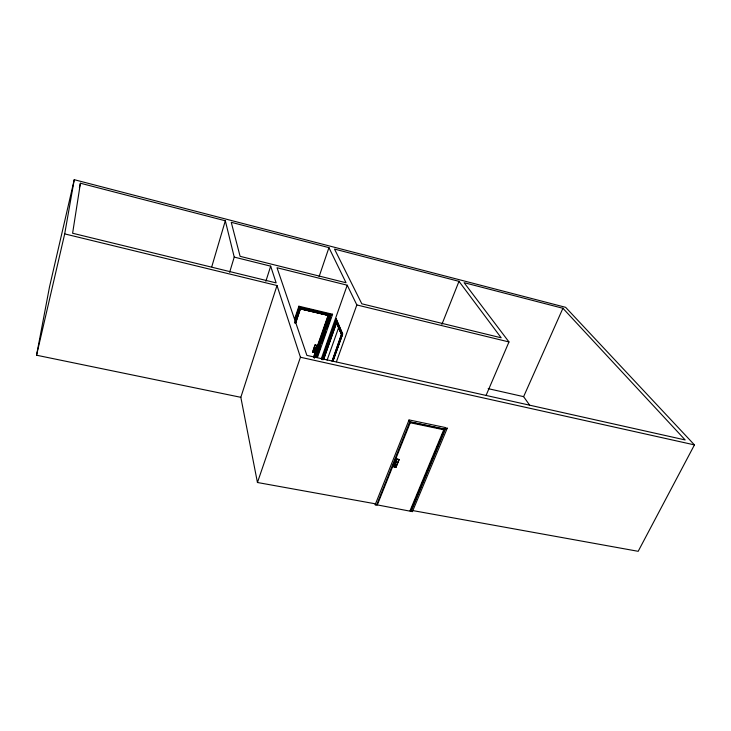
<?xml version="1.0" encoding="UTF-8"?>
<svg xmlns="http://www.w3.org/2000/svg" width="731" height="731" viewBox="0 0 731 731"><rect width="100%" height="100%" fill="white"/><g stroke="black" fill="none" stroke-linecap="round" stroke-linejoin="round"><path stroke-width="1.1" d="M447.226 428.092L446.897 428.622A0.941 0.539 -30.1 0 1 446.477 428.841L444.85 429.335L409.789 421.878L444.75 429.188L410.694 510.905L412.403 511.618L374.966 504.454L375.396 505.02L376.666 504.92L409.771 421.833L410.009 422.299M341.779 335.237L335.584 320.662L335.63 318.707L336.187 318.78L336.077 319.694L322.06 359.615M80.419 183.225L72.607 233.244L276.144 282.897L270.671 266.157L234.231 257.093L225.322 220.78L80.419 183.225L79.387 187.657M64.694 233.893L74.251 179.689L565.639 307.331L694.45 444.896L638.181 551.311L411.526 510.348L446.001 427.672L409.068 419.914L375.524 503.842L257.44 482.497L240.828 397.317L277.003 285.529L64.694 233.893L36.55 355.22L240.828 397.317M36.55 355.22L49.47 287.082L74.251 179.689M314.394 350.606C313.38 350.176 314.668 350.935 314.156 350.597M314.851 348.34L315.363 347.755L314.906 347.49M315.582 348.312L315.363 347.536M395.763 465.446L396.257 465.044L395.544 466.168L395.599 464.806L396.184 464.925L395.48 465.894L395.91 464.779L396.248 465.245L395.818 464.962M397.426 462.239L396.668 462.065M211.78 266.714L225.322 220.78M229.644 272.27L234.231 257.093M265.865 281.271L270.671 266.157M294.538 319.191L298.888 306.216L332.596 314.248L330.677 315.5L315.956 357.486M294.986 319.876L299.308 307.011L298.888 306.216L299.893 308.162L330.65 315.49L299.874 308.089L294.849 323.221M294.885 322.353L299.92 307.376L302.086 307.888M295.443 322.444L300.103 308.519L330.101 315.655L332.596 314.248L317.647 356.92M295.644 322.855L300.35 308.875L330.101 315.655L315.509 357.468M295.699 322.928L300.35 308.875L329.215 315.737L314.367 358.245M319.118 276.583L328.941 247.635L231.252 222.315L240.106 256.334L346.037 282.751L328.941 247.635M257.44 482.497L300.441 357.24L277.003 285.529M312.63 351.876L315.024 344.968L316.834 345.397L314.431 352.278L312.63 351.876L314.431 352.278L316.834 345.397M312.804 351.821L315.034 344.986M314.321 350.414L313.818 351.035L314.449 350.021M313.471 357.221L328.091 315.317M313.736 357.578L316.331 350.131M317.08 348.002L327.844 317.144M315.92 357.386L330.613 315.399M317.099 356.591L320.48 346.933M321.978 342.638L325.743 331.911M327.241 327.616L330.622 317.958M321.265 358.894L347.225 285.2L277.022 267.738L306.883 355.385L685.166 439.943L562.916 308.281L464.112 282.678L508.977 341.944L486.078 395.389M321.905 359.277L323.038 356.088M326.419 346.494L327.543 343.296M328.292 341.167L332.057 330.503M322.261 359.661L335.721 320.872M322.718 358.958L335.867 321.457L341.788 334.652L335.931 320.918M341.752 334.396L336.571 322.444L323.513 359.661L336.644 322.572M327.086 360.173L338.809 327.15M332.029 361.315L341.551 333.875L342.629 333.793L332.76 361.388M332.468 360.365L341.578 334.597M333.117 359.753L342.629 333.793L336.187 318.78M333.062 360.95L342.611 334.241M336.434 361.754L356.838 304.946L347.225 285.2M441.88 324.4L458.995 281.344L334.506 249.079L361.799 303.794L501.192 337.804L458.995 281.344M392.593 466.46L395.718 458.648M377.324 504.883L410.219 422.746L408.921 420.115M393.918 466.881L397.043 459.041L399.144 459.479L396.001 467.283L393.918 466.881L397.052 459.068M410.009 510.777L443.744 429.755L444.75 429.188L410.758 511.051M412.43 511.572L447.235 428.238M529.536 405.011L523.615 396.65L562.916 308.281M315.326 347.947L314.732 348.002M314.166 350.295L314.266 350.039M397.298 462.458L396.832 463.107M395.919 467.118L394.128 466.826M397.152 459.287L398.971 459.644M410.219 422.746L443.744 429.755M300.441 357.24L694.45 444.896M488.171 388.645L523.615 396.65M315.125 345.169L316.687 345.525M300.386 307.267L304.717 308.299M306.883 308.82L323.102 312.676M325.268 313.197L331.755 314.741M304.251 308.4L317.217 311.488M319.383 312.009L325.871 313.553M328.027 314.065L331.271 314.833M299.737 307.897L300.112 308.555L330.12 315.691M356.838 304.946L508.977 341.944M336.571 322.444L335.949 321.476M395.946 467.173L399.144 459.479M336.415 319.767L342.172 333.199M336.525 320.726L342.272 334.158M395.827 464.916L395.955 465.391"/></g></svg>
